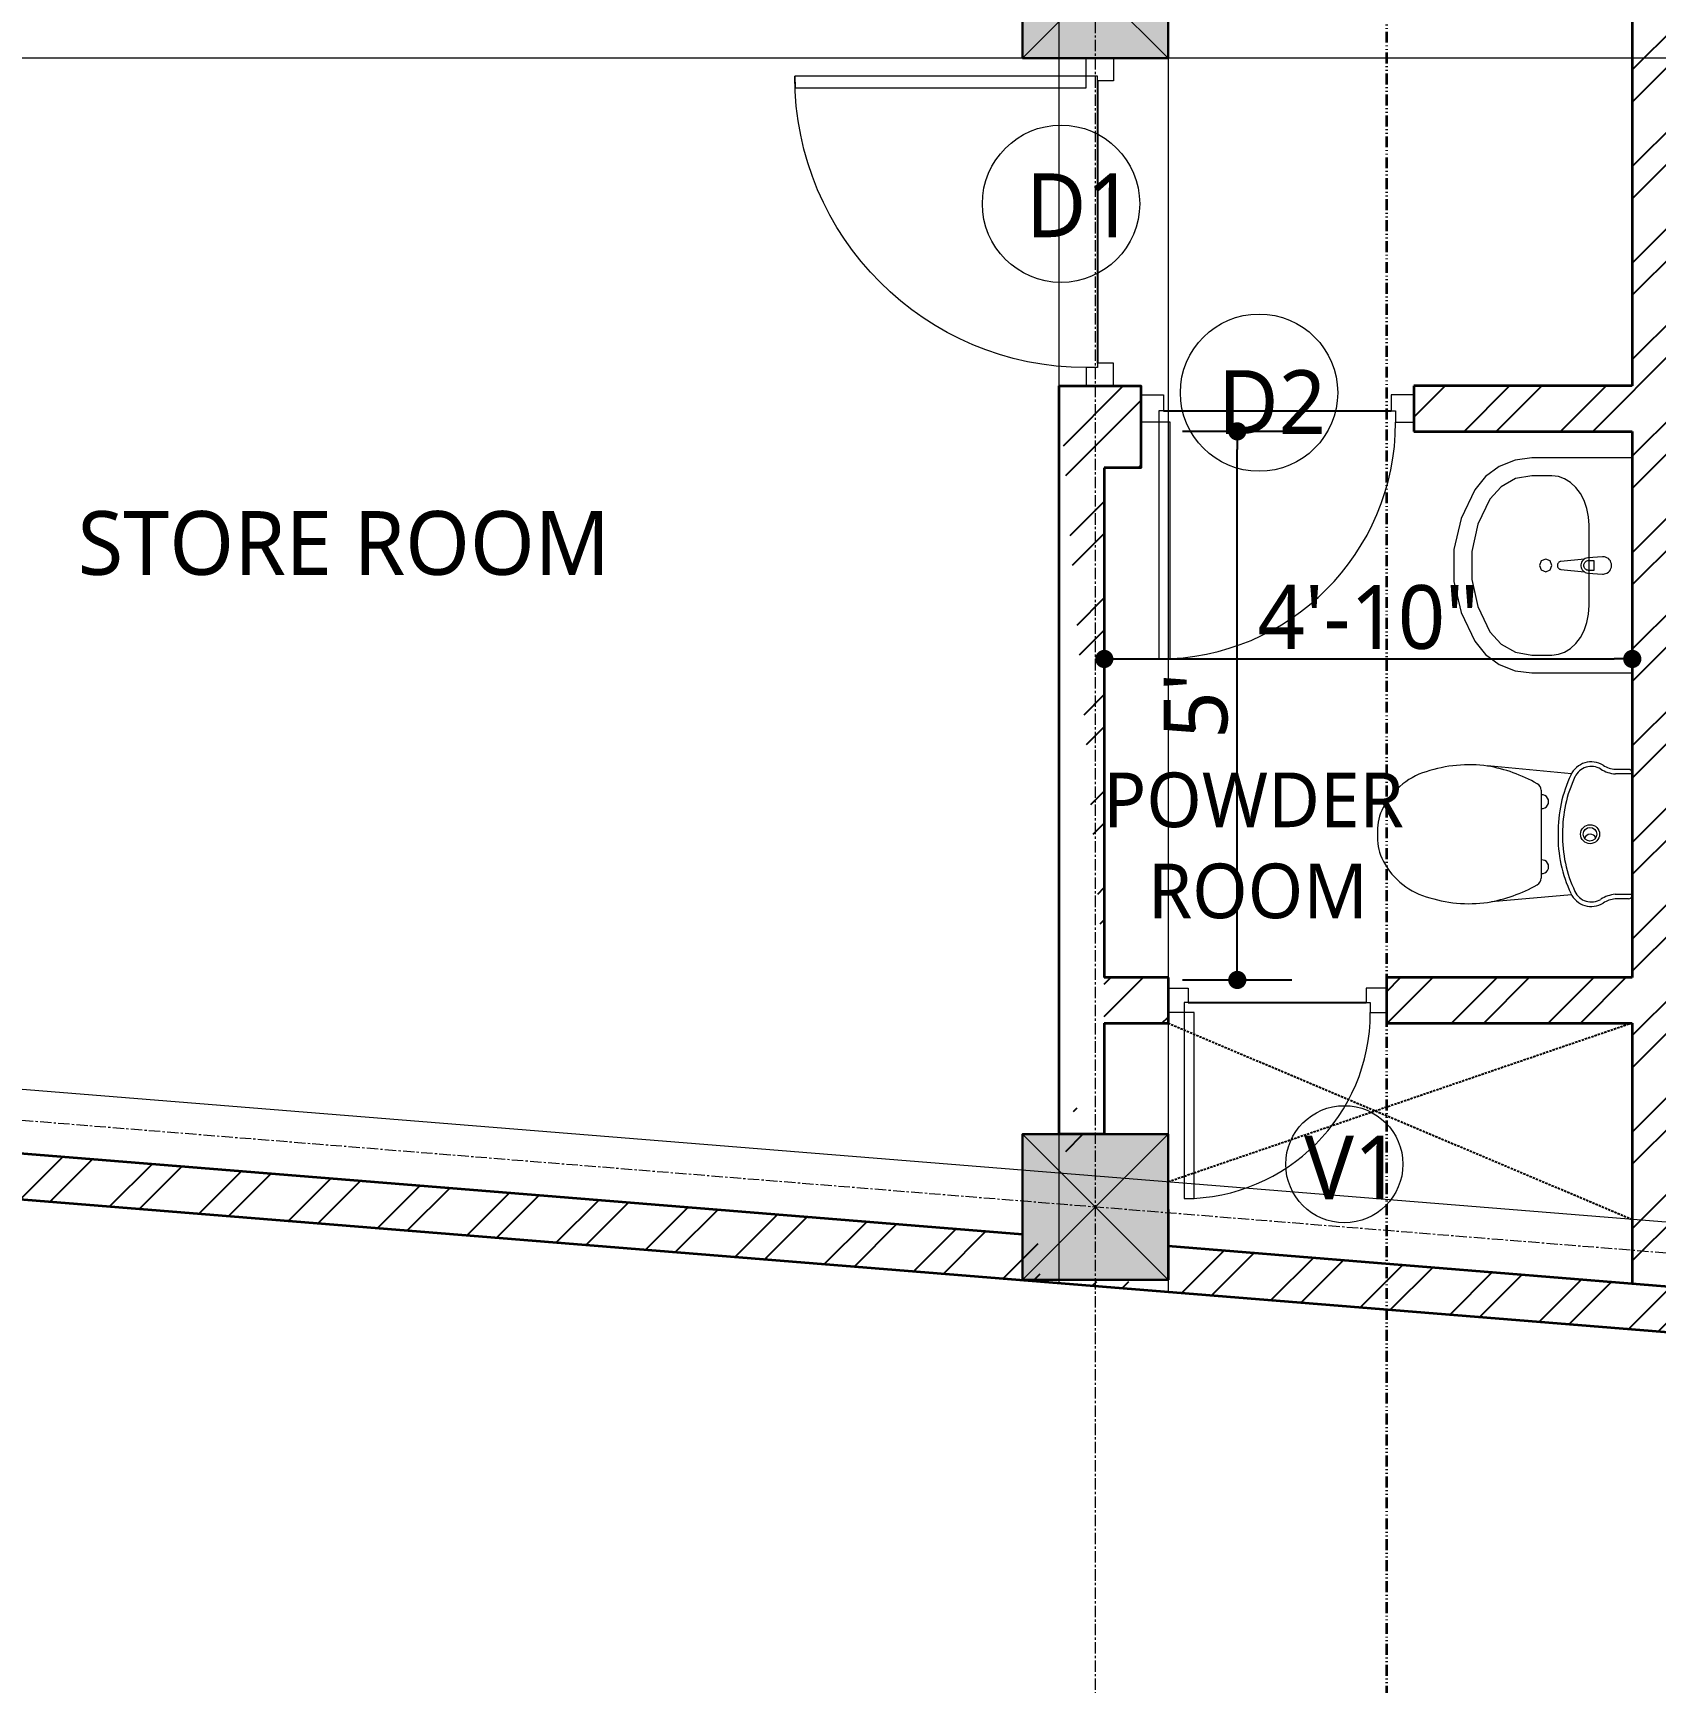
# Model space of a CAD drawing. Header units: inches. Extents: x 130993 to 274375, y -5108 to 103559.
# Drawn here: x 149137.8 to 149316, y 61014.3 to 61195.5 of the extents above; entities that cross this region are included whole.
import ezdxf

# ---------------------------------------------------------------- set-up
doc = ezdxf.new("R2010")
doc.units = ezdxf.units.IN
doc.header["$MEASUREMENT"] = 0
doc.header["$PDMODE"] = 2
doc.header["$PDSIZE"] = -3
for name, pattern in [('ACAD_ISO12W100', [21, 12, -3, 0, -3, 0, -3]), ('CENTER', [2, 1.25, -0.25, 0.25, -0.25]), ('DASHED2', [0.375, 0.25, -0.125])]:
    doc.linetypes.add(name, pattern=pattern)
doc.layers.add('A-HATCH', color=7, linetype='Continuous')
doc.layers.add('Text-internal', color=7, linetype='Continuous')
for name, color, linetype, lineweight in [('A_Grid Name', 216, 'Continuous', 5), ('Center line', 252, 'CENTER', 20), ('Column', 14, 'Continuous', 30), ('Dim-external', 151, 'Continuous', 9), ('Dim-internal', 150, 'Continuous', 9), ('Door-window', 40, 'Continuous', 15), ('FURNITURE', 31, 'Continuous', 13), ('HATCH', 9, 'Continuous', 9), ('Section line', 30, 'Continuous', 35), ('Stairs', 134, 'Continuous', 25), ('text window', 212, 'Continuous', 20), ('Wall-Section', 6, 'Continuous', 35)]:
    doc.layers.add(name, color=color, linetype=linetype, lineweight=lineweight)
doc.styles.add('int text 1in-8ft', font='trebuc.ttf', dxfattribs={"height": 7})
doc.dimstyles.new('dim 1in-8ft', dxfattribs={"dimtxt": 7, "dimasz": 2, "dimexe": 6, "dimexo": 6, "dimgap": 1, "dimtad": 1, "dimdec": 0, "dimzin": 0, "dimdsep": 46, "dimlunit": 4, "dimtxsty": 'int text 1in-8ft', "dimblk": 'DOT', "dimcen": 4, "dimdle": 6, "dimclrt": 7, "dimadec": 0, "dimazin": 0, "dimtfac": 1, "dimtdec": 0, "dimtofl": 0, "dimtmove": 0, "dimatfit": 3, "dimfxl": 6, "dimfxlon": 1, "dimtolj": 1, "dimtzin": 0, "dimarcsym": 0})
pattern_1 = [(45, (149803.6255, 61140.596), (-5.3033, 5.3033), []), (45, (149807.161, 61140.596), (-5.3033, 5.3033), [])]

# ---------------------------------------------------------------- blocks, each defined once
blk = doc.blocks.new('BP')
at = {"layer": 'A_Grid Name'}
for p, q in [((170, 0), (170, -300.53)), ((182, 0), (182, -301.5)), ((521, -166), (0, -166)), ((551, -319.22), (-30, -272.36)), ((551, -331.26), (-30, -284.4))]:
    blk.add_line(p, q, dxfattribs=at)
blk.add_lwpolyline([(551, -331.26), (551, -317.22), (521, -314.8), (521, -87), (521, -87), (521, 0), (-30, 0), (-30, -14), (0, -14), (0, -272.82), (-30, -270.4), (-30, -284.4)], close=True, dxfattribs=at)
blk = doc.blocks.new('*U272')
at = {"lineweight": 20}
for points in [[(2, 1.5), (2, 33.5), (3.25, 33.47), (3.25, 1.5)], [(0, 1.5), (0, -1.5), (2.5, -1.5), (2.5, 0.25), (2, 0.25), (2, 1.5)], [(36, 1.5), (36, -1.5), (33.5, -1.5), (33.5, 0.25), (34, 0.25), (34, 1.5)]]:
    blk.add_lwpolyline(points, close=True, dxfattribs=at)
at = {"lineweight": 13}
blk.add_arc((2, 1.5), 32, 360, 90, dxfattribs=at)
at = {"layer": 'Defpoints'}
blk.add_line((2.5, 0.25), (33.5, 0.25), dxfattribs=at)
blk = doc.blocks.new('*U280')
at = {"lineweight": 20}
for points in [[(-2, 1.5), (-2, 27.5), (-3.25, 27.47), (-3.25, 1.5)], [(-30, 1.5), (-30, -1.5), (-27.5, -1.5), (-27.5, 0.25), (-28, 0.25), (-28, 1.5)], [(0, 1.5), (0, -1.5), (-2.5, -1.5), (-2.5, 0.25), (-2, 0.25), (-2, 1.5)]]:
    blk.add_lwpolyline(points, close=True, dxfattribs=at)
at = {"lineweight": 13}
blk.add_arc((-2, 1.5), 26, 90, 180, dxfattribs=at)
at = {"layer": 'Defpoints'}
blk.add_line((-2.5, 0.25), (-27.5, 0.25), dxfattribs=at)
blk = doc.blocks.new('Sanitary_Commode')
for p, q in [((-7.57, 0), (7.57, 0)), ((-7.48, 0), (-7.48, -2.09)), ((7.48, 0), (7.48, -2.12)), ((-8.04, -0.47), (-8.04, -2.09)), ((8.04, -0.47), (8.04, -2.12)), ((-7.5, -7.54), (-8.46, -17.96)), ((7.53, -7.54), (8.4, -17.49)), ((-5.44, -11.32), (5.47, -11.32))]:
    blk.add_line(p, q)
for centre, radius in [((0.01, -5.24), 1.18), ((0.01, -5.25), 0.847)]:
    blk.add_circle(centre, radius)
for centre, radius, start, end in [((-7.57, -0.47), 0.472, 90, 180), ((7.57, -0.47), 0.472, 0, 90), ((-6.16, -5.08), 2.81, 148.3639, 245.1822), ((-11.13, -1.9), 3.09, 326.5687, 356.4698), ((-6.16, -5.08), 2.25, 148.6278, 245.6358), ((-11.12, -1.91), 3.64, 326.6608, 357.0885), ((6.18, -5.08), 2.25, 294.3642, 31.4264), ((6.18, -5.08), 2.81, 294.8178, 31.6361), ((11.46, -1.75), 4, 185.3426, 212.6411), ((11.51, -1.73), 3.49, 186.5142, 212.5699), ((0.78, -5.22), 0.758, 114.8358, 249.215), ((-0.29, 7.25), 16.46, 244.6528, 270.785), ((-0.29, 7.25), 15.9, 244.6553, 270.7849), ((0.31, 7.2), 16.42, 268.6912, 295.4038), ((0.31, 7.2), 15.86, 268.6912, 295.4038), ((10.49, -21.25), 19.23, 150.5907, 170.1667), ((-5.44, -12.27), 0.945, 90, 150.5907), ((-4.03, -11.23), 0.846, 353.7591, 186.2409), ((4.05, -11.23), 0.846, 353.7591, 186.2409), ((5.47, -12.27), 0.945, 29.4093, 90), ((-10.46, -21.25), 19.23, 9.8333, 29.4093), ((8.39, -20.24), 17, 172.2958, 198.3397), ((-8.36, -20.24), 17, 341.6603, 7.7042), ((0.9, -22.91), 9.06, 197.2571, 244.8678), ((-0.87, -22.91), 9.06, 295.1322, 342.7429), ((-0.29, -24.99), 6.67, 246.5257, 272.5629), ((0.31, -24.94), 6.72, 267.4456, 293.3882)]:
    blk.add_arc(centre, radius, start, end)
blk = doc.blocks.new('grid')
at = {"layer": 'Center line'}
for p, q in [((167, 115), (167, -402.29)), ((774, -334.17), (-175, -257.62))]:
    blk.add_line(p, q, dxfattribs=at)
blk = doc.blocks.new('sec1')
at = {"layer": 'Section line', "linetype": 'ACAD_ISO12W100', "ltscale": 0.1}
blk.add_line((0, 162), (0, -396.16), dxfattribs=at)
blk = doc.blocks.new('_Dot')
at = {"color": 0, "linetype": 'ByBlock', "lineweight": -2}
blk.add_line((-0.5, 0), (-1, 0), dxfattribs=at)
at = {"color": 0, "linetype": 'ByBlock', "const_width": 0.5}
blk.add_lwpolyline([(-0.25, 0, 1), (0.25, 0, 1)], format="xyb", close=True, dxfattribs=at)
blk = doc.blocks.new('*D307')
at = {"layer": 'Defpoints', "color": 0}
for p in [(149313.5, 61126.71), (149255.5, 61091.71), (149313.5, 61091.71)]:
    blk.add_point(p, dxfattribs=at)
at = {"layer": 'Dim-internal', "color": 0, "lineweight": -2}
for p, q in [((149255.5, 61120.71), (149255.5, 61132.71)), ((149313.5, 61120.71), (149313.5, 61132.71)), ((149257.5, 61126.71), (149311.5, 61126.71))]:
    blk.add_line(p, q, dxfattribs=at)
at = {"layer": 'Dim-internal', "color": 0, "lineweight": -2, "xscale": 2, "yscale": 2, "zscale": 2, "rotation": 180}
blk.add_blockref('_Dot', (149255.5, 61126.71), dxfattribs=at)
at = {"layer": 'Dim-internal', "color": 0, "lineweight": -2, "xscale": 2, "yscale": 2, "zscale": 2}
blk.add_blockref('_Dot', (149313.5, 61126.71), dxfattribs=at)
at = {"layer": 'Dim-internal', "color": 7, "insert": (149284.5, 61131.27), "char_height": 7, "attachment_point": 5, "style": 'int text 1in-8ft'}
blk.add_mtext('\\A1;4\'-10"', dxfattribs=at)
blk = doc.blocks.new('*D308')
at = {"layer": 'Defpoints', "color": 0}
for p in [(149270.11, 61151.71), (149313.5, 61151.71), (149253.5, 61091.45)]:
    blk.add_point(p, dxfattribs=at)
at = {"layer": 'Dim-internal', "color": 0, "lineweight": -2}
for p, q in [((149276.11, 61151.71), (149264.11, 61151.71)), ((149270.11, 61093.45), (149270.11, 61149.71)), ((149264.11, 61091.45), (149276.11, 61091.45))]:
    blk.add_line(p, q, dxfattribs=at)
at = {"layer": 'Dim-internal', "color": 0, "lineweight": -2, "xscale": 2, "yscale": 2, "zscale": 2}
for p, rotation in [((149270.11, 61151.71), 90), ((149270.11, 61091.45), 270)]:
    blk.add_blockref('_Dot', p, dxfattribs=dict(at, rotation=rotation))
at = {"layer": 'Dim-internal', "color": 7, "insert": (149265.57, 61121.58), "char_height": 7, "attachment_point": 5, "rotation": 90, "style": 'int text 1in-8ft'}
blk.add_mtext("\\A1;5'", dxfattribs=at)
blk = doc.blocks.new('PL_TAP_1')
at = {"linetype": 'ByBlock'}
for p, q in [((-0.9, 0.3), (-0.93, 0.16)), ((-0.84, 0.45), (-0.9, 0.3)), ((-0.75, 0.6), (-0.84, 0.45)), ((-0.63, 0.72), (-0.75, 0.6)), ((-0.49, 0.82), (-0.63, 0.72)), ((-0.34, 0.89), (-0.49, 0.82)), ((-0.17, 0.94), (-0.34, 0.89)), ((0, 0.96), (-0.17, 0.94)), ((0.17, 0.94), (0, 0.96)), ((0.34, 0.89), (0.17, 0.94)), ((0.49, 0.82), (0.34, 0.89)), ((0.63, 0.72), (0.49, 0.82)), ((0.75, 0.6), (0.63, 0.72)), ((0.84, 0.45), (0.75, 0.6)), ((0.9, 0.3), (0.84, 0.45)), ((0.93, 0.16), (0.9, 0.3)), ((-0.94, -0.03), (-0.83, -1.65)), ((-0.92, -0.34), (-0.92, -0.35)), ((-0.83, -1.65), (-0.8, -1.79)), ((-0.8, -1.79), (-0.76, -1.93)), ((-0.54, -1.57), (-0.54, -0.98)), ((-0.54, -0.98), (0.54, -0.98)), ((-0.53, -1.66), (-0.54, -1.57)), ((-0.5, -1.75), (-0.53, -1.66)), ((-0.46, -1.83), (-0.5, -1.75)), ((0.5, -1.75), (0.46, -1.83)), ((0.53, -1.66), (0.5, -1.75)), ((0.54, -1.57), (0.53, -1.66)), ((0.54, -0.98), (0.54, -1.57)), ((0.76, -1.93), (0.8, -1.79)), ((0.8, -1.79), (0.83, -1.65)), ((0.83, -1.65), (0.94, -0.03)), ((-0.76, -1.93), (-0.68, -2.05)), ((-0.7, -2.03), (-0.44, -4.61)), ((-0.68, -2.05), (-0.59, -2.17)), ((-0.59, -2.17), (-0.48, -2.26)), ((-0.48, -2.26), (-0.35, -2.33)), ((-0.41, -1.91), (-0.46, -1.83)), ((-0.34, -1.97), (-0.41, -1.91)), ((-0.35, -2.33), (-0.22, -2.38)), ((-0.27, -2.02), (-0.34, -1.97)), ((-0.18, -2.06), (-0.27, -2.02)), ((-0.22, -2.38), (-0.07, -2.41)), ((-0.09, -2.09), (-0.18, -2.06)), ((0, -2.09), (-0.09, -2.09)), ((-0.07, -2.41), (0.07, -2.41)), ((0.09, -2.09), (0, -2.09)), ((0.07, -2.41), (0.22, -2.38)), ((0.18, -2.06), (0.09, -2.09)), ((0.27, -2.02), (0.18, -2.06)), ((0.22, -2.38), (0.35, -2.33)), ((0.34, -1.97), (0.27, -2.02)), ((0.41, -1.91), (0.34, -1.97)), ((0.35, -2.33), (0.48, -2.26)), ((0.46, -1.83), (0.41, -1.91)), ((0.44, -4.61), (0.7, -2.03)), ((0.48, -2.26), (0.59, -2.17)), ((0.59, -2.17), (0.68, -2.05)), ((0.68, -2.05), (0.76, -1.93)), ((-0.44, -4.61), (-0.42, -4.69)), ((-0.42, -4.69), (-0.39, -4.76)), ((-0.39, -4.76), (-0.35, -4.83)), ((-0.35, -4.83), (-0.29, -4.89)), ((-0.29, -4.89), (-0.23, -4.93)), ((-0.23, -4.93), (-0.16, -4.97)), ((-0.16, -4.97), (-0.08, -4.99)), ((-0.08, -4.99), (0, -5)), ((0, -5), (0.08, -4.99)), ((0.08, -4.99), (0.16, -4.97)), ((0.16, -4.97), (0.23, -4.93)), ((0.23, -4.93), (0.29, -4.89)), ((0.29, -4.89), (0.35, -4.83)), ((0.35, -4.83), (0.39, -4.76)), ((0.39, -4.76), (0.42, -4.69)), ((0.42, -4.69), (0.44, -4.61))]:
    blk.add_line(p, q, dxfattribs=at)
for centre, start, end in [((-0.24, 0.02), 168.2055, 184.1181), ((0.24, 0.02), 355.8819, 11.7945)]:
    blk.add_arc(centre, 0.708, start, end, dxfattribs=at)
blk = doc.blocks.new('PL_BASIN_2')
at = {"linetype": 'Continuous'}
h = blk.add_hatch(dxfattribs=at)
h.set_pattern_fill('EMPTY_FILL', color=0, scale=39370078.74015749, style=0)
h.set_pattern_definition([(0, (1000000, 1000000), (0, 1000000), [1e-05, -1000000])])
h.paths.add_polyline_path([(-11.81, 0), (-11.81, -11.02), (-11.71, -12.27), (-11.39, -13.48), (-10.88, -14.62), (-10.18, -15.66), (-9.32, -16.56), (-8.32, -17.31), (-5.71, -18.61), (-2.9, -19.41), (0, -19.68), (2.9, -19.41), (5.71, -18.61), (8.32, -17.31), (9.32, -16.56), (10.18, -15.66), (10.88, -14.62), (11.39, -13.48), (11.71, -12.27), (11.81, -11.02), (11.81, 0)], flags=0)
at = {"color": 0, "linetype": 'ByBlock'}
for p, q in [((-11.81, 0), (-11.81, -11.02)), ((-10.63, 0), (-11.81, 0)), ((10.63, 0), (-10.63, 0)), ((11.81, 0), (10.63, 0)), ((11.81, -11.02), (11.81, 0)), ((-7.13, -5.29), (-7.9, -5.7)), ((-6.27, -4.99), (-7.13, -5.29)), ((-5.35, -4.81), (-6.27, -4.99)), ((-4.41, -4.74), (-5.35, -4.81)), ((4.41, -4.74), (-4.41, -4.74)), ((5.35, -4.81), (4.41, -4.74)), ((6.27, -4.99), (5.35, -4.81)), ((7.13, -5.29), (6.27, -4.99)), ((7.9, -5.7), (7.13, -5.29)), ((-9.12, -6.78), (-9.52, -7.43)), ((-8.57, -6.2), (-9.12, -6.78)), ((-7.9, -5.7), (-8.57, -6.2)), ((8.57, -6.2), (7.9, -5.7)), ((9.12, -6.78), (8.57, -6.2)), ((9.52, -7.43), (9.12, -6.78)), ((-9.76, -8.11), (-9.84, -8.82)), ((-9.84, -8.82), (-9.84, -11.02)), ((-9.52, -7.43), (-9.76, -8.11)), ((9.76, -8.11), (9.52, -7.43)), ((9.84, -8.82), (9.76, -8.11)), ((9.84, -11.02), (9.84, -8.82))]:
    blk.add_line(p, q, dxfattribs=at)
blk.add_lwpolyline([(0, -8.82), (-0.49, -9.02), (-0.69, -9.51), (-0.49, -10), (0, -10.2), (0.49, -10), (0.69, -9.51), (0.49, -9.02)], close=True, dxfattribs=at)
blk.add_lwpolyline([(0, -8.82), (-0.49, -9.02), (-0.69, -9.51), (-0.49, -10), (0, -10.2), (0.49, -10), (0.69, -9.51), (0.49, -9.02)], close=True, dxfattribs=at)
for points in [[(-11.81, -11.02), (-11.58, -12.88), (-10.88, -14.62), (-9.77, -16.13), (-8.32, -17.31)], [(-9.84, -11.02), (-9.54, -12.83), (-8.65, -14.42), (-7.28, -15.64)], [(7.28, -15.64), (8.65, -14.42), (9.54, -12.83), (9.84, -11.02)], [(8.32, -17.31), (9.77, -16.13), (10.88, -14.62), (11.58, -12.88), (11.81, -11.02)], [(-7.28, -15.64), (-4.52, -16.96), (-1.53, -17.63), (1.53, -17.63), (4.52, -16.96), (7.28, -15.64)], [(-8.32, -17.31), (-5.16, -18.81), (-1.75, -19.59), (1.75, -19.59), (5.16, -18.81), (8.32, -17.31)]]:
    blk.add_lwpolyline(points, dxfattribs=at)
blk.add_blockref('PL_TAP_1', (0, -3.23), dxfattribs=at)
blk = doc.blocks.new('*U303')
at = {"lineweight": 20}
for points in [[(-2, 1.5), (-2, 24.5), (-3.25, 24.47), (-3.25, 1.5)], [(-27, 1.5), (-27, -1.5), (-24.5, -1.5), (-24.5, 0.25), (-25, 0.25), (-25, 1.5)], [(0, 1.5), (0, -1.5), (-2.5, -1.5), (-2.5, 0.25), (-2, 0.25), (-2, 1.5)]]:
    blk.add_lwpolyline(points, close=True, dxfattribs=at)
at = {"lineweight": 13}
blk.add_arc((-2, 1.5), 23, 90, 180, dxfattribs=at)
at = {"layer": 'Defpoints'}
blk.add_line((-2.5, 0.25), (-24.5, 0.25), dxfattribs=at)
blk = doc.blocks.new('col')
at = {"layer": 'HATCH'}
h = blk.add_hatch(color=256, dxfattribs=at)
h.dxf.hatch_style = 1
h.paths.add_polyline_path([(-8, -8), (8, -8), (8, 8), (-8, 8)])
at = {"layer": 'Column'}
blk.add_lwpolyline([(-8, -8), (8, -8), (8, 8), (-8, 8)], close=True, dxfattribs=at)
at = {"layer": 'Dim-external'}
for p, q in [((-8, 8), (8, -8)), ((8, 8), (-8, -8))]:
    blk.add_line(p, q, dxfattribs=at)
blk = doc.blocks.new('gridd')
at = {"layer": 'Dim-external'}
for p in [(168, -150), (168, -284.21)]:
    blk.add_blockref('col', p, dxfattribs=at)

msp = doc.modelspace()

# ---------------------------------------------------------------- hatches: boundary and pattern name
at = {"layer": 'A-HATCH'}
h = msp.add_hatch(dxfattribs=at)
h.set_pattern_fill('ANSI32', color=256, scale=20)
h.set_pattern_definition(pattern_1)
h.paths.add_polyline_path([(149262.5, 61062.23), (149262.5, 61058.34), (149248.5, 61058.34), (149419.5, 61044.55), (149419.5, 61049.56), (149318.5, 61057.71), (149318.5, 61199.71), (149338.5, 61199.71), (149338.5, 61204.71), (149313.5, 61204.71), (149313.5, 61156.71), (149289.5, 61156.71), (149289.5, 61151.71), (149313.5, 61151.71), (149313.5, 61091.71), (149286.5, 61091.71), (149286.5, 61086.71), (149313.5, 61086.71), (149313.5, 61058.11)])
h = msp.add_hatch(dxfattribs=at)
h.set_pattern_fill('ANSI32', color=256, scale=20)
h.set_pattern_definition(pattern_1)
edge = h.paths.add_edge_path()
edge.add_line((149255.5, 61074.5), (149250.5, 61074.5))
edge.add_line((149262.5, 61091.71), (149262.5, 61086.71))
edge.add_line((149255.5, 61086.71), (149262.5, 61086.71))
edge.add_line((149262.5, 61091.71), (149255.5, 61091.71))
edge.add_line((149250.5, 61156.71), (149259.5, 61156.71))
edge.add_line((149259.5, 61156.71), (149259.5, 61147.71))
edge.add_line((149259.5, 61147.71), (149255.5, 61147.71))
edge.add_line((149255.5, 61072.6), (149250.5, 61072.6))
edge.add_line((149250.5, 61156.71), (149250.5, 61072.34))
edge.add_line((149255.5, 61086.71), (149255.5, 61072.6))
edge.add_line((149255.5, 61147.71), (149255.5, 61091.71))
h = msp.add_hatch(dxfattribs=at)
h.set_pattern_fill('ANSI32', color=256, scale=20)
h.set_pattern_definition(pattern_1)
h.paths.add_polyline_path([(149094.18, 61075.81), (149094.5, 61071.89), (149080.5, 61071.89), (149248.5, 61058.34), (149248.18, 61063.38)])

# ---------------------------------------------------------------- linework, layer by layer
at = {"layer": 'Stairs', "linetype": 'DASHED2'}
for p, q in [((149262.5, 61086.71), (149313.5, 61065.14)), ((149313.5, 61086.71), (149262.5, 61069.25))]:
    msp.add_line(p, q, dxfattribs=at)
at = {"layer": 'text window', "ltscale": 15}
for centre, radius in [((149250.75, 61176.71), 8.64), ((149272.5, 61155.96), 8.64), ((149281.87, 61071.21), 6.43)]:
    msp.add_circle(centre, radius, dxfattribs=at)
at = {"layer": 'Wall-Section'}
for p, q in [((149313.5, 61204.71), (149313.5, 61156.71)), ((149250.5, 61156.71), (149250.5, 61074.5)), ((149313.5, 61156.71), (149289.5, 61156.71)), ((149289.5, 61156.71), (149289.5, 61151.71)), ((149289.5, 61151.71), (149313.5, 61151.71)), ((149313.5, 61151.71), (149313.5, 61091.71)), ((149255.5, 61147.71), (149255.5, 61091.71)), ((149262.5, 61091.71), (149255.5, 61091.71)), ((149262.5, 61091.71), (149262.5, 61086.71)), ((149313.5, 61091.71), (149286.5, 61091.71)), ((149286.5, 61091.71), (149286.5, 61086.71)), ((149255.5, 61086.71), (149255.5, 61074.5)), ((149255.5, 61086.71), (149262.5, 61086.71)), ((149286.5, 61086.71), (149313.5, 61086.71)), ((149313.5, 61086.71), (149313.5, 61058.11)), ((149096.5, 61075.62), (149246.5, 61063.52)), ((149255.5, 61074.5), (149250.5, 61074.5)), ((149080.5, 61071.89), (149248.5, 61058.34)), ((149262.5, 61066.24), (149262.5, 61058.5)), ((149262.5, 61062.23), (149419.5, 61049.56)), ((149248.5, 61058.34), (149419.5, 61044.55)), ((149248.5, 61058.34), (149419.5, 61044.55))]:
    msp.add_line(p, q, dxfattribs=at)
msp.add_lwpolyline([(149250.5, 61156.71), (149259.5, 61156.71), (149259.5, 61147.71), (149255.5, 61147.71)], dxfattribs=at)

# ---------------------------------------------------------------- block references
at = {"layer": 'A_Grid Name'}
msp.add_blockref('BP', (149080.5, 61358.71), dxfattribs=at)
at = {"layer": 'Column'}
for name, p in [('grid', (149087.5, 61351.71)), ('gridd', (149086.5, 61350.71))]:
    msp.add_blockref(name, p, dxfattribs=at)
at = {"layer": 'Door-window', "xscale": -1, "rotation": 90}
msp.add_blockref('*U272', (149255, 61192.71), dxfattribs=at)
at = {"layer": 'Door-window', "rotation": 180}
msp.add_blockref('*U280', (149259.5, 61154.21), dxfattribs=at)
at = {"layer": 'Door-window', "xscale": 0.8888888889050577, "yscale": 0.8888888888905058, "zscale": 0.8888888888908052, "rotation": 180}
msp.add_blockref('*U303', (149262.5, 61089.21), dxfattribs=at)
at = {"layer": 'FURNITURE', "rotation": 270}
msp.add_blockref('PL_BASIN_2', (149313.5, 61136.98), dxfattribs=at)
at = {"layer": 'FURNITURE', "xscale": 0.8845770658736001, "yscale": 0.8845770658736001, "zscale": 0.8845770658774659, "rotation": 270}
msp.add_blockref('Sanitary_Commode', (149313.5, 61107.47), dxfattribs=at)
at = {"layer": 'Section line'}
msp.add_blockref('sec1', (149286.5, 61325.71), dxfattribs=at)

# ---------------------------------------------------------------- texts
at = {"layer": 'text window', "ltscale": 15, "char_height": 7, "attachment_point": 1, "style": 'int text 1in-8ft'}
for s, insert in [('\\pi3.87574;D1', (149243.01, 61180.04)), ('\\pi3.23702;D2', (149264.76, 61158.43)), ('\\pi3.67776;V1', (149273.78, 61074.36))]:
    msp.add_mtext_dynamic_manual_height_columns(s, width=16.2552, gutter_width=1, heights=[0], dxfattribs=dict(at, insert=insert))
at = {"layer": 'Text-internal', "attachment_point": 1, "style": 'int text 1in-8ft'}
for s, insert, char_height, width in [('{\\C0;STORE ROOM}', (149142.72, 61142.95), 7, 59.4002), ('\\pi24.68724;{\\C0;POWDER\\P\\pi29.59027;ROOM}', (149230.7, 61114.23), 6, 80.332)]:
    msp.add_mtext(s, dxfattribs=dict(at, insert=insert, char_height=char_height, width=width))

# ---------------------------------------------------------------- dimensions: what is measured, and where the dimension line sits
at = {"layer": 'Dim-internal'}
dim = msp.add_linear_dim(base=(149270.11, 61151.71), p1=(149253.5, 61091.45), p2=(149313.5, 61151.71), angle=90, dimstyle='dim 1in-8ft', dxfattribs=at)
dim.commit()
dim.dimension.update_dxf_attribs({"geometry": '*D308', "text_midpoint": (149265.57, 61121.58)})
dim = msp.add_linear_dim(base=(149313.5, 61126.71), p1=(149255.5, 61091.71), p2=(149313.5, 61091.71), dimstyle='dim 1in-8ft', dxfattribs=at)
dim.commit()
dim.dimension.update_dxf_attribs({"geometry": '*D307', "text_midpoint": (149284.5, 61131.27)})

doc.saveas('drawing.dxf')
